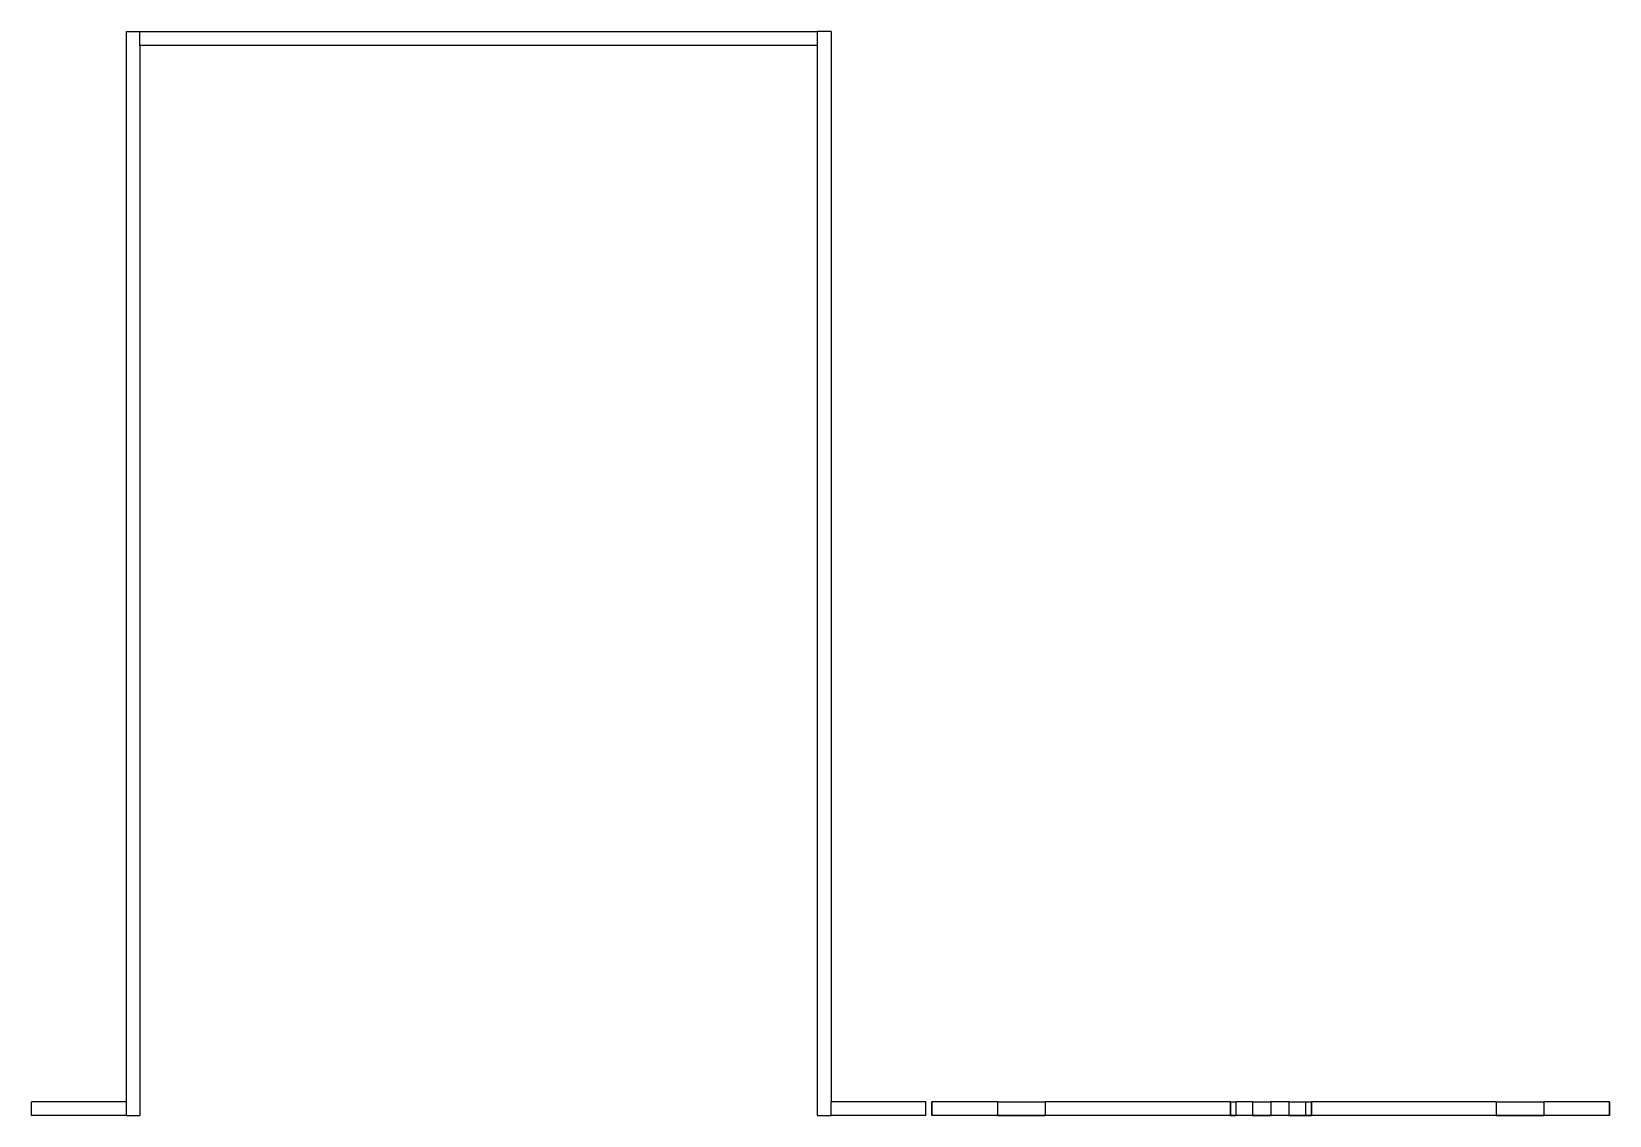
# Model space of a CAD drawing. Extents: x -116 to 116, y -80 to 80.
import ezdxf

# ---------------------------------------------------------------- set-up
doc = ezdxf.new("R2010")
doc.units = 0
doc.layers.get('0').update_dxf_attribs({"linetype": 'CONTINUOUS'})

msp = doc.modelspace()

# ---------------------------------------------------------------- linework, layer by layer
for p, q in [((-102.45, 80), (-100.45, 80)), ((-102.45, -78), (-102.45, 80)), ((-100.45, 78), (-100.45, 80)), ((-100.45, 80), (-0.45, 80)), ((1.55, 80), (-0.45, 80)), ((-0.45, 78), (-0.45, 80)), ((1.55, 80), (1.55, -78)), ((-100.45, 78), (-0.45, 78)), ((-100.45, 78), (-100.45, -80)), ((-0.45, -80), (-0.45, 78)), ((-116.45, -80), (-116.45, -78)), ((-102.45, -78), (-116.45, -78)), ((-102.45, -80), (-102.45, -78)), ((1.55, -80), (1.55, -78)), ((15.55, -78), (1.55, -78)), ((15.55, -80), (15.55, -78)), ((16.45, -80), (16.45, -78)), ((26.14, -78), (16.45, -78)), ((16.45, -78), (16.45, -80)), ((26.14, -78), (26.14, -80)), ((26.14, -78), (33.16, -78)), ((33.16, -78), (33.16, -80)), ((60.45, -78), (33.16, -78)), ((60.45, -78), (60.5, -78)), ((60.45, -78), (60.45, -80)), ((60.5, -78), (60.5, -80)), ((60.5, -78), (61.3, -78)), ((61.3, -78), (61.3, -80)), ((63.78, -78), (61.3, -78)), ((63.78, -78), (63.78, -80)), ((63.78, -78), (66.45, -78)), ((66.45, -78), (66.45, -80)), ((69.11, -78), (66.45, -78)), ((69.11, -78), (69.11, -80)), ((69.11, -78), (71.6, -78)), ((71.6, -78), (71.6, -80)), ((71.6, -78), (72.4, -78)), ((72.4, -78), (72.45, -78)), ((72.4, -78), (72.4, -80)), ((72.45, -78), (72.45, -80)), ((99.74, -78), (72.45, -78)), ((99.74, -78), (99.74, -80)), ((99.74, -78), (106.76, -78)), ((106.76, -78), (106.76, -80)), ((116.45, -78), (106.76, -78)), ((116.45, -80), (116.45, -78)), ((116.45, -78), (116.45, -80)), ((-102.45, -80), (-116.45, -80)), ((-102.45, -80), (-100.45, -80)), ((-0.45, -80), (1.55, -80)), ((15.55, -80), (1.55, -80)), ((26.14, -80), (16.45, -80)), ((116.45, -80), (16.45, -80)), ((26.14, -80), (33.16, -80)), ((60.45, -80), (33.16, -80)), ((60.45, -80), (60.5, -80)), ((60.5, -80), (61.3, -80)), ((63.78, -80), (61.3, -80)), ((63.78, -80), (66.45, -80)), ((69.11, -80), (66.45, -80)), ((69.11, -80), (71.6, -80)), ((71.6, -80), (72.4, -80)), ((72.4, -80), (72.45, -80)), ((99.74, -80), (72.45, -80)), ((99.74, -80), (106.76, -80)), ((116.45, -80), (106.76, -80))]:
    msp.add_line(p, q)

doc.saveas('drawing.dxf')
